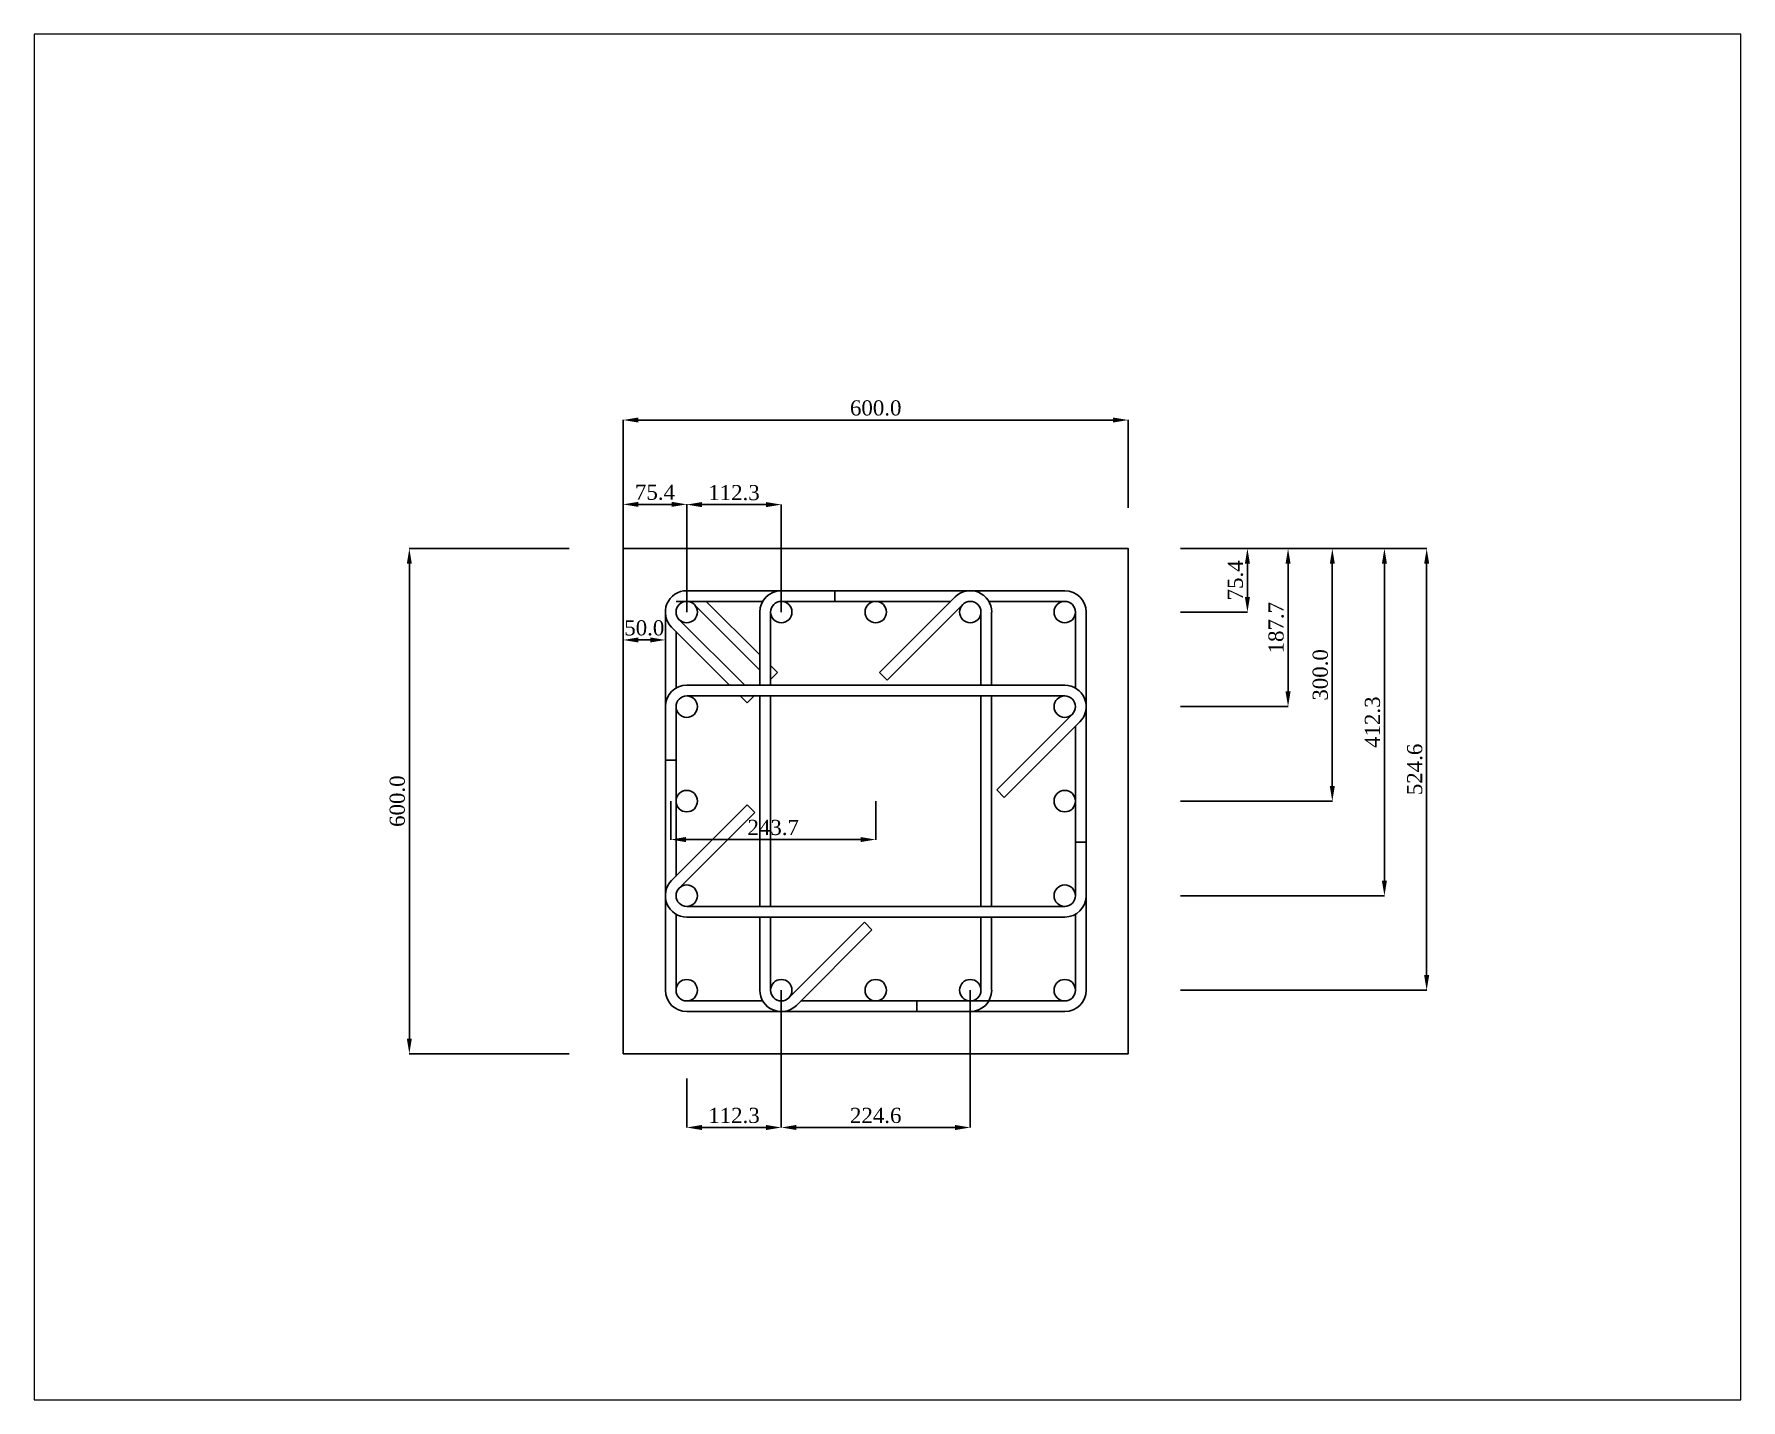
# Paper-space layout '配置1' of a CAD drawing. Header units: inches. Extents: x 160 to 1440, y 128 to 1152.
# The model-space entities are those that its viewports show. They can reach past a viewport. Long polylines and large blocks are cut down to what shows.
import ezdxf

# ---------------------------------------------------------------- set-up
doc = ezdxf.new("R2010")
doc.units = ezdxf.units.IN
doc.header["$MEASUREMENT"] = 0
doc.styles.get("Standard").update_dxf_attribs({"font": 'times.ttf'})
doc.dimstyles.get("Standard").update_dxf_attribs({"dimtxt": 18, "dimasz": 18, "dimexe": 0.18, "dimexo": 0.0625, "dimgap": 5, "dimtad": 1, "dimtoh": 1, "dimdec": 1, "dimzin": 0, "dimdsep": 46, "dimtxsty": 'Standard', "dimcen": 0.09, "dimadec": 0, "dimazin": 0, "dimtfac": 1, "dimtdec": 1, "dimtofl": 0, "dimtmove": 0, "dimatfit": 3, "dimfxl": 1, "dimtolj": 1, "dimtzin": 0, "dimarcsym": 0})

# ---------------------------------------------------------------- blocks, each defined once
blk = doc.blocks.new('*D0')
at = {"color": 0, "linetype": 'Continuous', "lineweight": -2, "transparency": 16777216}
for p, q in [((763.4, 348.3), (763.4, 453)), ((781.4, 452.8), (1345.4, 452.8)), ((1363.4, 348.3), (1363.4, 453))]:
    blk.add_line(p, q, dxfattribs=at)
at = {"color": 0, "linetype": 'Continuous', "transparency": 16777216}
for points in [[(781.4, 455.8), (781.4, 449.8), (763.4, 452.8)], [(1345.4, 455.8), (1345.4, 449.8), (1363.4, 452.8)]]:
    blk.add_solid(points, dxfattribs=at)
at = {"layer": 'Defpoints', "color": 0, "linetype": 'Continuous', "transparency": 16777216}
for p in [(1363.4, 452.8), (763.4, 348.3), (1363.4, 348.3)]:
    blk.add_point(p, dxfattribs=at)
at = {"color": 0, "linetype": 'Continuous', "transparency": 16777216, "insert": (1063.4, 467), "char_height": 18, "attachment_point": 5}
blk.add_mtext('\\A1;600.0', dxfattribs=at)
blk = doc.blocks.new('*D1')
at = {"color": 0, "linetype": 'Continuous', "lineweight": -2, "transparency": 16777216}
for p, q in [((699.1, 300), (509, 300)), ((509.2, 282), (509.2, -282)), ((699.1, -300), (509, -300))]:
    blk.add_line(p, q, dxfattribs=at)
at = {"color": 0, "linetype": 'Continuous', "transparency": 16777216}
for points in [[(506.2, 282), (512.2, 282), (509.2, 300)], [(506.2, -282), (512.2, -282), (509.2, -300)]]:
    blk.add_solid(points, dxfattribs=at)
at = {"layer": 'Defpoints', "color": 0, "linetype": 'Continuous', "transparency": 16777216}
for p in [(699.1, 300), (509.2, -300), (699.1, -300)]:
    blk.add_point(p, dxfattribs=at)
at = {"color": 0, "linetype": 'Continuous', "transparency": 16777216, "insert": (495, 0), "char_height": 18, "attachment_point": 5, "rotation": 90}
blk.add_mtext('\\A1;600.0', dxfattribs=at)
blk = doc.blocks.new('*D2')
at = {"color": 0, "linetype": 'Continuous', "lineweight": -2, "transparency": 16777216}
for p, q in [((763.4, 191.6), (763.4, 191.7)), ((781.4, 191.5), (795.4, 191.5)), ((813.4, 191.6), (813.4, 191.7))]:
    blk.add_line(p, q, dxfattribs=at)
at = {"color": 0, "linetype": 'Continuous', "transparency": 16777216}
for points in [[(781.4, 194.5), (781.4, 188.5), (763.4, 191.5)], [(795.4, 194.5), (795.4, 188.5), (813.4, 191.5)]]:
    blk.add_solid(points, dxfattribs=at)
at = {"layer": 'Defpoints', "color": 0, "linetype": 'Continuous', "transparency": 16777216}
for p in [(763.4, 191.5), (813.4, 191.5), (813.4, 191.5)]:
    blk.add_point(p, dxfattribs=at)
at = {"color": 0, "linetype": 'Continuous', "transparency": 16777216, "insert": (788.4, 205.7), "char_height": 18, "attachment_point": 5}
blk.add_mtext('\\A1;50.0', dxfattribs=at)
blk = doc.blocks.new('*D3')
at = {"color": 0, "linetype": 'Continuous', "lineweight": -2, "transparency": 16777216}
for p, q in [((838.8, 224.7), (838.8, 352.4)), ((856.8, 352.3), (933.1, 352.3)), ((951.1, 224.7), (951.1, 352.4))]:
    blk.add_line(p, q, dxfattribs=at)
at = {"color": 0, "linetype": 'Continuous', "transparency": 16777216}
for points in [[(856.8, 355.3), (856.8, 349.3), (838.8, 352.3)], [(933.1, 355.3), (933.1, 349.3), (951.1, 352.3)]]:
    blk.add_solid(points, dxfattribs=at)
at = {"layer": 'Defpoints', "color": 0, "linetype": 'Continuous', "transparency": 16777216}
for p in [(951.1, 352.3), (838.8, 224.6), (951.1, 224.6)]:
    blk.add_point(p, dxfattribs=at)
at = {"color": 0, "linetype": 'Continuous', "transparency": 16777216, "insert": (895, 366.4), "char_height": 18, "attachment_point": 5}
blk.add_mtext('\\A1;112.3', dxfattribs=at)
blk = doc.blocks.new('*D4')
at = {"color": 0, "linetype": 'Continuous', "lineweight": -2, "transparency": 16777216}
for p, q in [((1425.6, 300), (1505.2, 300)), ((1505.1, 282), (1505.1, 242.6)), ((1425.6, 224.6), (1505.2, 224.6))]:
    blk.add_line(p, q, dxfattribs=at)
at = {"color": 0, "linetype": 'Continuous', "transparency": 16777216}
for points in [[(1502.1, 282), (1508.1, 282), (1505.1, 300)], [(1502.1, 242.6), (1508.1, 242.6), (1505.1, 224.6)]]:
    blk.add_solid(points, dxfattribs=at)
at = {"layer": 'Defpoints', "color": 0, "linetype": 'Continuous', "transparency": 16777216}
for p in [(1425.5, 300), (1425.5, 224.6), (1505.1, 224.6)]:
    blk.add_point(p, dxfattribs=at)
at = {"color": 0, "linetype": 'Continuous', "transparency": 16777216, "insert": (1490.9, 262.3), "char_height": 18, "attachment_point": 5, "rotation": 90}
blk.add_mtext('\\A1;75.4', dxfattribs=at)
blk = doc.blocks.new('*D5')
at = {"color": 0, "linetype": 'Continuous', "lineweight": -2, "transparency": 16777216}
for p, q in [((1425.6, 300), (1553.6, 300)), ((1553.4, 282), (1553.4, 130.3)), ((1425.6, 112.3), (1553.6, 112.3))]:
    blk.add_line(p, q, dxfattribs=at)
at = {"color": 0, "linetype": 'Continuous', "transparency": 16777216}
for points in [[(1550.4, 282), (1556.4, 282), (1553.4, 300)], [(1550.4, 130.3), (1556.4, 130.3), (1553.4, 112.3)]]:
    blk.add_solid(points, dxfattribs=at)
at = {"layer": 'Defpoints', "color": 0, "linetype": 'Continuous', "transparency": 16777216}
for p in [(1425.5, 300), (1425.5, 112.3), (1553.4, 112.3)]:
    blk.add_point(p, dxfattribs=at)
at = {"color": 0, "linetype": 'Continuous', "transparency": 16777216, "insert": (1539.3, 206.1), "char_height": 18, "attachment_point": 5, "rotation": 90}
blk.add_mtext('\\A1;187.7', dxfattribs=at)
blk = doc.blocks.new('*D6')
at = {"color": 0, "linetype": 'Continuous', "lineweight": -2, "transparency": 16777216}
for p, q in [((1425.6, 300), (1606.2, 300)), ((1606, 282), (1606, 18)), ((1425.6, 0), (1606.2, 0))]:
    blk.add_line(p, q, dxfattribs=at)
at = {"color": 0, "linetype": 'Continuous', "transparency": 16777216}
for points in [[(1603, 282), (1609, 282), (1606, 300)], [(1603, 18), (1609, 18), (1606, 0)]]:
    blk.add_solid(points, dxfattribs=at)
at = {"layer": 'Defpoints', "color": 0, "linetype": 'Continuous', "transparency": 16777216}
for p in [(1425.5, 300), (1425.5, 0), (1606, 0)]:
    blk.add_point(p, dxfattribs=at)
at = {"color": 0, "linetype": 'Continuous', "transparency": 16777216, "insert": (1591.8, 150), "char_height": 18, "attachment_point": 5, "rotation": 90}
blk.add_mtext('\\A1;300.0', dxfattribs=at)
blk = doc.blocks.new('*D7')
at = {"color": 0, "linetype": 'Continuous', "lineweight": -2, "transparency": 16777216}
for p, q in [((1425.6, 300), (1668.1, 300)), ((1667.9, 282), (1667.9, -94.3)), ((1425.6, -112.3), (1668.1, -112.3))]:
    blk.add_line(p, q, dxfattribs=at)
at = {"color": 0, "linetype": 'Continuous', "transparency": 16777216}
for points in [[(1664.9, 282), (1670.9, 282), (1667.9, 300)], [(1664.9, -94.3), (1670.9, -94.3), (1667.9, -112.3)]]:
    blk.add_solid(points, dxfattribs=at)
at = {"layer": 'Defpoints', "color": 0, "linetype": 'Continuous', "transparency": 16777216}
for p in [(1425.5, 300), (1425.5, -112.3), (1667.9, -112.3)]:
    blk.add_point(p, dxfattribs=at)
at = {"color": 0, "linetype": 'Continuous', "transparency": 16777216, "insert": (1653.8, 93.8), "char_height": 18, "attachment_point": 5, "rotation": 90}
blk.add_mtext('\\A1;412.3', dxfattribs=at)
blk = doc.blocks.new('*D8')
at = {"color": 0, "linetype": 'Continuous', "lineweight": -2, "transparency": 16777216}
for p, q in [((1425.6, 300), (1718.3, 300)), ((1718.1, 282), (1718.1, -206.6)), ((1425.6, -224.6), (1718.3, -224.6))]:
    blk.add_line(p, q, dxfattribs=at)
at = {"color": 0, "linetype": 'Continuous', "transparency": 16777216}
for points in [[(1715.1, 282), (1721.1, 282), (1718.1, 300)], [(1715.1, -206.6), (1721.1, -206.6), (1718.1, -224.6)]]:
    blk.add_solid(points, dxfattribs=at)
at = {"layer": 'Defpoints', "color": 0, "linetype": 'Continuous', "transparency": 16777216}
for p in [(1425.5, 300), (1425.5, -224.6), (1718.1, -224.6)]:
    blk.add_point(p, dxfattribs=at)
at = {"color": 0, "linetype": 'Continuous', "transparency": 16777216, "insert": (1704, 37.7), "char_height": 18, "attachment_point": 5, "rotation": 90}
blk.add_mtext('\\A1;524.6', dxfattribs=at)
blk = doc.blocks.new('*D11')
at = {"color": 0, "linetype": 'Continuous', "lineweight": -2, "transparency": 16777216}
for p, q in [((763.4, 300.1), (763.4, 352.8)), ((781.4, 352.6), (820.8, 352.6)), ((838.8, 224.7), (838.8, 352.8))]:
    blk.add_line(p, q, dxfattribs=at)
at = {"color": 0, "linetype": 'Continuous', "transparency": 16777216}
for points in [[(781.4, 355.6), (781.4, 349.6), (763.4, 352.6)], [(820.8, 355.6), (820.8, 349.6), (838.8, 352.6)]]:
    blk.add_solid(points, dxfattribs=at)
at = {"layer": 'Defpoints', "color": 0, "linetype": 'Continuous', "transparency": 16777216}
for p in [(838.8, 352.6), (763.4, 300), (838.8, 224.6)]:
    blk.add_point(p, dxfattribs=at)
at = {"color": 0, "linetype": 'Continuous', "transparency": 16777216, "insert": (801.1, 366.8), "char_height": 18, "attachment_point": 5}
blk.add_mtext('\\A1;75.4', dxfattribs=at)
blk = doc.blocks.new('*D12')
at = {"color": 0, "linetype": 'Continuous', "lineweight": -2, "transparency": 16777216}
for p, q in [((838.8, -329.4), (838.8, -387.9)), ((951.1, -329.4), (951.1, -387.9)), ((856.8, -387.7), (933.1, -387.7))]:
    blk.add_line(p, q, dxfattribs=at)
at = {"color": 0, "linetype": 'Continuous', "transparency": 16777216}
for points in [[(856.8, -384.7), (856.8, -390.7), (838.8, -387.7)], [(933.1, -384.7), (933.1, -390.7), (951.1, -387.7)]]:
    blk.add_solid(points, dxfattribs=at)
at = {"layer": 'Defpoints', "color": 0, "linetype": 'Continuous', "transparency": 16777216}
for p in [(838.8, -329.3), (951.1, -329.3), (951.1, -387.7)]:
    blk.add_point(p, dxfattribs=at)
at = {"color": 0, "linetype": 'Continuous', "transparency": 16777216, "insert": (895, -373.5), "char_height": 18, "attachment_point": 5}
blk.add_mtext('\\A1;112.3', dxfattribs=at)
blk = doc.blocks.new('*D13')
at = {"color": 0, "linetype": 'Continuous', "lineweight": -2, "transparency": 16777216}
for p, q in [((951.1, -224.7), (951.1, -387.9)), ((1175.7, -224.7), (1175.7, -387.9)), ((969.1, -387.7), (1157.7, -387.7))]:
    blk.add_line(p, q, dxfattribs=at)
at = {"color": 0, "linetype": 'Continuous', "transparency": 16777216}
for points in [[(969.1, -384.7), (969.1, -390.7), (951.1, -387.7)], [(1157.7, -384.7), (1157.7, -390.7), (1175.7, -387.7)]]:
    blk.add_solid(points, dxfattribs=at)
at = {"layer": 'Defpoints', "color": 0, "linetype": 'Continuous', "transparency": 16777216}
for p in [(951.1, -224.6), (1175.7, -224.6), (1175.7, -387.7)]:
    blk.add_point(p, dxfattribs=at)
at = {"color": 0, "linetype": 'Continuous', "transparency": 16777216, "insert": (1063.4, -373.5), "char_height": 18, "attachment_point": 5}
blk.add_mtext('\\A1;224.6', dxfattribs=at)
blk = doc.blocks.new('*D14')
at = {"color": 0, "linetype": 'Continuous', "lineweight": -2, "transparency": 16777216}
for p, q in [((819.8, -0.1), (819.8, -45.8)), ((1063.4, -0.1), (1063.4, -45.8)), ((1045.4, -45.6), (837.8, -45.6))]:
    blk.add_line(p, q, dxfattribs=at)
at = {"color": 0, "linetype": 'Continuous', "transparency": 16777216}
for points in [[(837.8, -42.6), (837.8, -48.6), (819.8, -45.6)], [(1045.4, -42.6), (1045.4, -48.6), (1063.4, -45.6)]]:
    blk.add_solid(points, dxfattribs=at)
at = {"layer": 'Defpoints', "color": 0, "linetype": 'Continuous', "transparency": 16777216}
for p in [(819.8, 0), (1063.4, 0), (819.8, -45.6)]:
    blk.add_point(p, dxfattribs=at)
at = {"color": 0, "linetype": 'Continuous', "transparency": 16777216, "insert": (941.6, -31.4), "char_height": 18, "attachment_point": 5}
blk.add_mtext('\\A1;243.7', dxfattribs=at)

msp = doc.modelspace()

# ---------------------------------------------------------------- linework, layer by layer
at = {"linetype": 'Continuous'}
for p, q in [((838.85, 250.04), (1288.05, 250.04)), ((951.15, 250.04), (1014.65, 250.04)), ((1014.65, 237.34), (1014.65, 250.04)), ((813.41, 224.6), (813.41, -224.6)), ((838.85, 237.34), (826.11, 237.34)), ((838.85, 237.34), (929.13, 237.34)), ((862.08, 237.34), (838.85, 237.34)), ((847.85, 233.61), (925.71, 155.75)), ((862.08, 237.34), (925.71, 173.71)), ((925.71, 137.74), (925.71, 224.6)), ((938.41, 137.74), (938.41, 224.6)), ((951.15, 237.34), (1014.65, 237.34)), ((951.15, 237.34), (1152.51, 237.34)), ((1157.76, 242.59), (1067.96, 152.78)), ((1166.74, 233.61), (1076.94, 143.8)), ((1188.48, 224.6), (1188.48, 137.74)), ((1197.76, 237.34), (1288.05, 237.34)), ((1201.18, 224.6), (1201.18, 137.74)), ((1300.78, 224.6), (1300.78, 134.32)), ((1313.48, 224.6), (1313.48, -224.6)), ((820.86, 206.61), (889.74, 137.74)), ((829.84, 215.59), (907.7, 137.74)), ((826.11, 201.36), (826.11, 134.32)), ((938.41, 161.01), (946.64, 152.78)), ((938.41, 144.56), (946.64, 152.78)), ((1067.96, 152.78), (1076.94, 143.8)), ((1288.05, 137.74), (838.85, 137.74)), ((1288.05, 125.04), (838.85, 125.04)), ((902.44, 125.04), (910.66, 116.81)), ((919.64, 125.79), (910.66, 116.81)), ((925.71, -125.04), (925.71, 125.04)), ((938.41, -125.04), (938.41, 125.04)), ((1188.48, 125.04), (1188.48, -125.04)), ((1201.18, 125.04), (1201.18, -125.04)), ((813.41, 112.3), (813.41, 48.8)), ((826.11, 112.3), (826.11, 48.8)), ((826.11, 112.3), (826.11, -89.06)), ((1297.05, 103.29), (1207.25, 13.49)), ((1300.78, 112.33), (1300.78, 112.27)), ((1306.03, 94.31), (1216.23, 4.51)), ((1300.78, 89.06), (1300.78, -112.33)), ((826.11, 48.8), (813.41, 48.8)), ((1216.23, 4.51), (1207.25, 13.49)), ((820.86, -94.31), (910.66, -4.51)), ((829.84, -103.29), (919.64, -13.49)), ((910.66, -4.51), (919.64, -13.49)), ((1300.78, -112.3), (1300.78, -48.8)), ((1300.78, -48.8), (1313.48, -48.8)), ((1313.48, -112.3), (1313.48, -48.8)), ((826.11, -134.32), (826.11, -224.6)), ((838.85, -125.04), (1288.05, -125.04)), ((838.85, -137.74), (1288.05, -137.74)), ((925.71, -224.6), (925.71, -137.74)), ((938.41, -224.6), (938.41, -137.74)), ((1188.48, -137.74), (1188.48, -224.6)), ((1201.18, -137.74), (1201.18, -224.6)), ((1300.78, -134.32), (1300.78, -224.6)), ((960.15, -233.61), (1049.96, -143.8)), ((969.13, -242.59), (1058.94, -152.78)), ((1058.94, -152.78), (1049.96, -143.8)), ((929.13, -237.34), (838.85, -237.34)), ((1288.05, -237.34), (974.38, -237.34)), ((1175.75, -237.34), (1112.25, -237.34)), ((1112.25, -237.34), (1112.25, -250.04)), ((1288.05, -250.04), (838.85, -250.04)), ((1175.75, -250.04), (1112.25, -250.04))]:
    msp.add_line(p, q, dxfattribs=at)
msp.add_lwpolyline([(763.45, -300), (1363.45, -300), (1363.45, 300), (763.45, 300)], close=True)
for centre in [(838.85, 224.6), (951.15, 224.6), (1063.45, 224.6), (1175.75, 224.6), (1288.05, 224.6), (838.85, 112.3), (1288.05, 112.3), (838.85, 0), (1288.05, 0), (838.85, -112.3), (1288.05, -112.3), (838.85, -224.6), (951.15, -224.6), (1063.45, -224.6), (1175.75, -224.6), (1288.05, -224.6)]:
    msp.add_circle(centre, 12.74)
for centre, start, end in [((838.85, 224.6), 90, 225), ((951.15, 224.6), 90, 180), ((1175.75, 224.6), 0, 135), ((1288.05, 224.6), 0, 90), ((838.85, 112.3), 90, 180), ((1288.05, 112.3), 315, 90), ((838.85, -112.3), 135, 270), ((1288.05, -112.3), 270, 0), ((838.85, -224.6), 180, 270), ((951.15, -224.6), 180, 315), ((1175.75, -224.6), 270, 0), ((1288.05, -224.6), 270, 0)]:
    msp.add_arc(centre, 25.44, start, end, dxfattribs=at)
msp.add_arc((838.85, 224.6), 12.74, 45, 90)

# ---------------------------------------------------------------- dimensions: what is measured, and where the dimension line sits
for base, p1, p2, picture, middle in [((1363.45, 452.79), (763.45, 348.29), (1363.45, 348.29), '*D0', (1063.45, 466.97)), ((838.85, 352.64), (763.45, 300), (838.85, 224.6), '*D11', (801.15, 366.82)), ((819.76, -45.57), (1063.45, 0), (819.76, 0), '*D14', (941.6, -31.39)), ((1175.75, -387.68), (951.15, -224.6), (1175.75, -224.6), '*D13', (1063.45, -373.5)), ((951.15, -387.68), (838.85, -329.29), (951.15, -329.29), '*D12', (895, -373.5))]:
    dim = msp.add_linear_dim(base=base, p1=p1, p2=p2, dimstyle='Standard', dxfattribs=at)
    dim.commit()
    dim.dimension.update_dxf_attribs({"geometry": picture, "text_midpoint": middle})
for base, p1, p2, picture, middle in [((951.15, 352.26), (838.85, 224.6), (951.15, 224.6), '*D3', (895, 352.26)), ((813.41, 191.52), (763.45, 191.52), (813.41, 191.52), '*D2', (788.43, 191.52))]:
    dim = msp.add_linear_dim(base=base, p1=p1, p2=p2, dimstyle='Standard', dxfattribs=at)
    dim.commit()
    dim.dimension.update_dxf_attribs({"geometry": picture, "text_midpoint": middle, "dimtype": 160})
for base, p1, p2, picture, middle in [((509.17, -300), (699.14, 300), (699.14, -300), '*D1', (494.99, 0)), ((1505.05, 224.6), (1425.51, 300), (1425.51, 224.6), '*D4', (1490.87, 262.3)), ((1553.44, 112.3), (1425.51, 300), (1425.51, 112.3), '*D5', (1539.26, 206.15)), ((1606.02, 0), (1425.51, 300), (1425.51, 0), '*D6', (1591.83, 150)), ((1667.94, -112.3), (1425.51, 300), (1425.51, -112.3), '*D7', (1653.76, 93.85)), ((1718.14, -224.6), (1425.51, 300), (1425.51, -224.6), '*D8', (1703.96, 37.7))]:
    dim = msp.add_linear_dim(base=base, p1=p1, p2=p2, angle=90, dimstyle='Standard', dxfattribs=at)
    dim.commit()
    dim.dimension.update_dxf_attribs({"geometry": picture, "text_midpoint": middle})

psp = doc.layouts.new('配置1')

# ---------------------------------------------------------------- viewports
at = {"layer": '0', "linetype": 'Continuous'}
psp.add_viewport(center=(800, 640), size=(1280, 1024), view_center_point=(1077.4, 99.98), view_height=1622.5198, dxfattribs=at)

doc.saveas('drawing.dxf')
